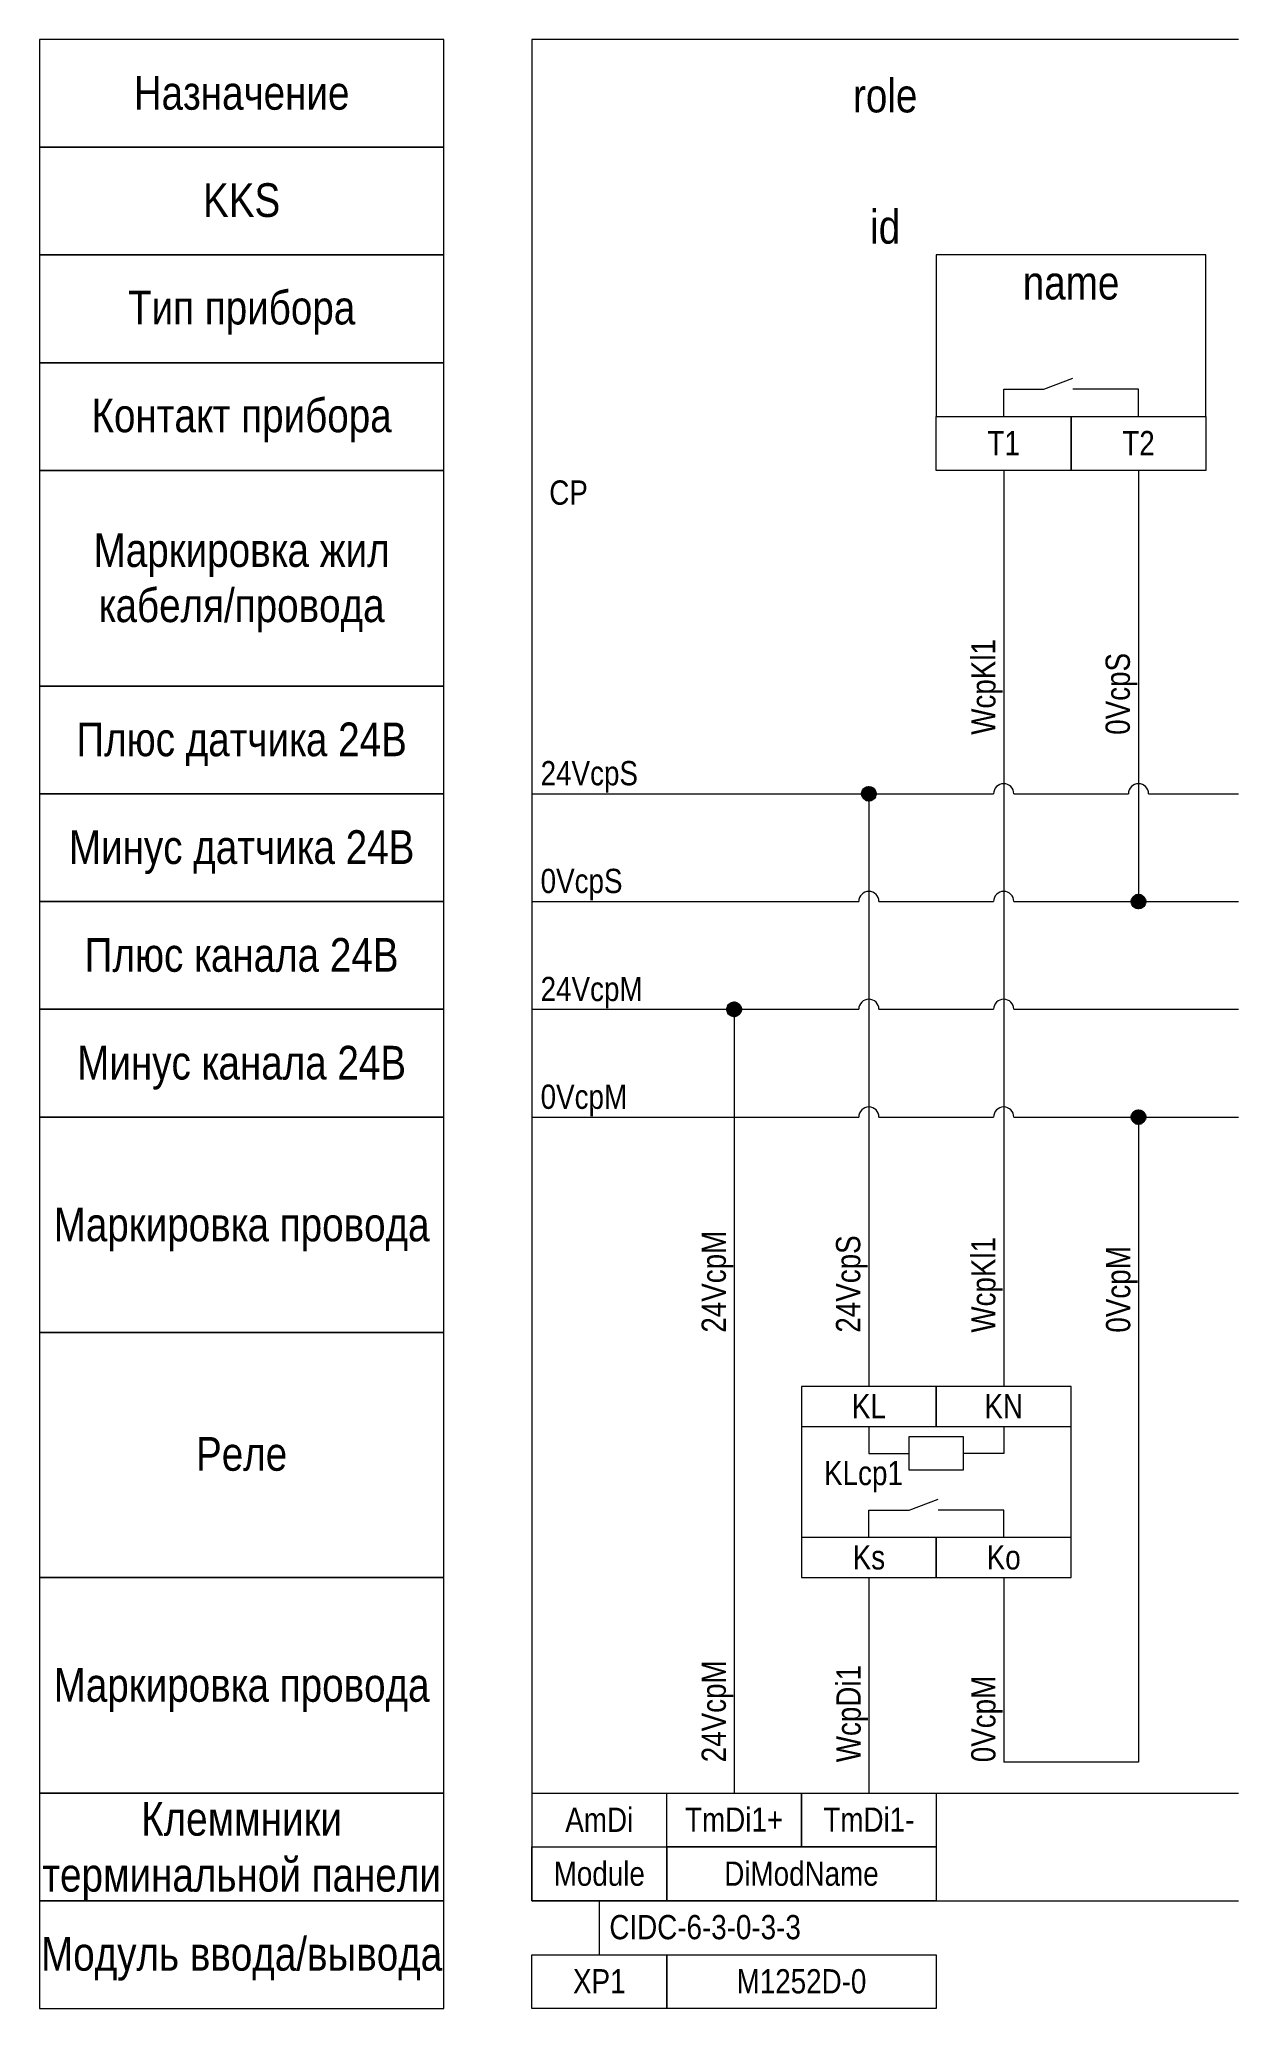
# Model space of a CAD drawing. Header units: millimetres. Extents: x 20 to 109, y -151 to -5.
import ezdxf

# ---------------------------------------------------------------- set-up
doc = ezdxf.new("R2010")
doc.units = ezdxf.units.MM
doc.header["$MEASUREMENT"] = 0
doc.linetypes.add('1_1', pattern=[2000, 1000, -1000])
for name, color, linetype in [('cp_names', 7, 'Continuous'), ('cp_params_di', 7, 'Continuous'), ('cp_static_di', 7, 'Continuous'), ('id_names', 7, 'Continuous'), ('id_params_ai', 7, 'Continuous'), ('id_static_ai', 7, 'Continuous')]:
    doc.layers.add(name, color=color, linetype=linetype)
doc.styles.add('СГЕНЕРИР_СТИЛЬ_1', font='')
doc.styles.get('СГЕНЕРИР_СТИЛЬ_1').set_extended_font_data('Arial Narrow')

msp = doc.modelspace()

# ---------------------------------------------------------------- hatches: boundary and pattern name
at = {"layer": 'cp_static_di', "linetype": 'Continuous', "lineweight": 0, "true_color": 0x000000}
for points in [[(81.13, -61), (81.16, -61.15), (81.24, -61.28), (81.37, -61.37), (81.53, -61.4), (81.68, -61.37), (81.81, -61.28), (81.9, -61.15), (81.93, -61), (81.9, -60.85), (81.81, -60.72), (81.68, -60.63), (81.53, -60.6), (81.37, -60.63), (81.24, -60.72), (81.16, -60.85)], [(101.13, -69), (101.16, -69.15), (101.24, -69.28), (101.37, -69.37), (101.53, -69.4), (101.68, -69.37), (101.81, -69.28), (101.9, -69.15), (101.93, -69), (101.9, -68.85), (101.81, -68.72), (101.68, -68.63), (101.53, -68.6), (101.37, -68.63), (101.24, -68.72), (101.16, -68.85)], [(71.13, -77), (71.16, -77.15), (71.24, -77.28), (71.37, -77.37), (71.53, -77.4), (71.68, -77.37), (71.81, -77.28), (71.9, -77.15), (71.93, -77), (71.9, -76.85), (71.81, -76.72), (71.68, -76.63), (71.53, -76.6), (71.37, -76.63), (71.24, -76.72), (71.16, -76.85)], [(101.13, -85), (101.16, -85.15), (101.24, -85.28), (101.37, -85.37), (101.53, -85.4), (101.68, -85.37), (101.81, -85.28), (101.9, -85.15), (101.93, -85), (101.9, -84.85), (101.81, -84.72), (101.68, -84.63), (101.53, -84.6), (101.37, -84.63), (101.24, -84.72), (101.16, -84.85)]]:
    msp.add_hatch(color=18, dxfattribs=at).paths.add_polyline_path(points)

# ---------------------------------------------------------------- linework, layer by layer
at = {"layer": 'cp_names', "color": 7, "linetype": '1_1', "lineweight": 15, "ltscale": 100}
msp.add_line((56.53, -5), (56.53, -143.18), dxfattribs=at)
at = {"layer": 'cp_names', "color": 7, "linetype": 'Continuous', "lineweight": 15, "ltscale": 100}
msp.add_line((61.53, -143.18), (61.53, -147.18), dxfattribs=at)
for points in [[(20, -53), (50, -53), (50, -37), (20, -37)], [(20, -61), (50, -61), (50, -53), (20, -53)], [(20, -69), (50, -69), (50, -61), (20, -61)], [(20, -77), (50, -77), (50, -69), (20, -69)], [(20, -85), (50, -85), (50, -77), (20, -77)], [(20, -101), (50, -101), (50, -85), (20, -85)], [(20, -119.18), (50, -119.18), (50, -101), (20, -101)], [(20, -135.18), (50, -135.18), (50, -119.18), (20, -119.18)], [(20, -143.18), (50, -143.18), (50, -135.18), (20, -135.18)], [(66.53, -143.18), (56.53, -143.18), (56.53, -139.18), (66.53, -139.18)], [(20, -151.18), (50, -151.18), (50, -143.18), (20, -143.18)], [(66.53, -151.18), (56.53, -151.18), (56.53, -147.18), (66.53, -147.18)], [(66.53, -147.18), (86.53, -147.18), (86.53, -151.18), (66.53, -151.18)]]:
    msp.add_lwpolyline(points, close=True, dxfattribs=at)
at = {"layer": 'cp_static_di', "color": 7, "linetype": '1_1', "lineweight": 15, "ltscale": 100}
msp.add_line((108.96, -5), (56.53, -5), dxfattribs=at)
at = {"layer": 'cp_static_di', "color": 7, "linetype": 'Continuous', "lineweight": 15, "ltscale": 100}
for p, q in [((91.53, -37), (91.53, -53)), ((101.53, -37), (101.53, -53)), ((91.53, -53), (91.53, -105)), ((101.53, -53), (101.53, -68.6)), ((56.53, -61), (90.78, -61)), ((92.28, -61), (100.78, -61)), ((102.28, -61), (108.96, -61)), ((81.53, -61.4), (81.53, -105)), ((56.53, -69), (80.78, -69)), ((82.28, -69), (90.78, -69)), ((92.28, -69), (108.96, -69)), ((56.53, -77), (80.78, -77)), ((71.53, -77.4), (71.53, -135.18)), ((82.28, -77), (90.78, -77)), ((92.28, -77), (108.96, -77)), ((56.53, -85), (80.78, -85)), ((82.28, -85), (90.78, -85)), ((92.28, -85), (108.96, -85)), ((101.53, -85.4), (101.53, -132.89)), ((81.53, -119.18), (81.53, -135.18)), ((91.53, -119.18), (91.53, -132.89)), ((101.53, -132.89), (91.53, -132.89)), ((56.53, -135.18), (108.96, -135.18)), ((56.53, -143.18), (108.96, -143.18))]:
    msp.add_line(p, q, dxfattribs=at)
for points in [[(94.52, -30.96), (96.66, -30.14)], [(91.53, -33), (91.53, -30.96), (94.52, -30.96)], [(98.52, -30.96), (96.66, -30.96)], [(101.52, -33), (101.52, -30.96), (98.52, -30.96)], [(81.53, -107.96), (81.53, -109.96), (84.53, -109.96)], [(91.53, -107.96), (91.53, -109.96), (88.53, -109.96)], [(84.53, -114.18), (86.67, -113.35)], [(81.53, -116.21), (81.53, -114.18), (84.53, -114.18)], [(88.53, -114.18), (86.67, -114.18)], [(91.53, -116.21), (91.53, -114.18), (88.53, -114.18)]]:
    msp.add_lwpolyline(points, dxfattribs=at)
for points in [[(76.53, -119.18), (96.53, -119.18), (96.53, -105), (76.53, -105)], [(76.53, -107.96), (86.53, -107.96), (86.53, -105), (76.53, -105)], [(86.53, -107.96), (96.53, -107.96), (96.53, -105), (86.53, -105)], [(88.53, -108.72), (88.53, -111.21), (84.53, -111.21), (84.53, -108.72)], [(76.53, -119.18), (86.53, -119.18), (86.53, -116.21), (76.53, -116.21)], [(86.53, -119.18), (96.53, -119.18), (96.53, -116.21), (86.53, -116.21)], [(66.53, -135.18), (76.53, -135.18), (76.53, -139.18), (66.53, -139.18)], [(76.53, -135.18), (86.53, -135.18), (86.53, -139.18), (76.53, -139.18)], [(66.53, -139.18), (86.53, -139.18), (86.53, -143.18), (66.53, -143.18)]]:
    msp.add_lwpolyline(points, close=True, dxfattribs=at)
at = {"layer": 'cp_static_di', "color": 7, "linetype": 'Continuous', "lineweight": 70, "ltscale": 100}
for centre in [(81.53, -61), (101.53, -69), (71.53, -77), (101.53, -85)]:
    msp.add_circle(centre, 0.4, dxfattribs=at)
at = {"layer": 'cp_static_di', "color": 7, "linetype": 'Continuous', "lineweight": 15, "ltscale": 100}
for centre in [(91.53, -61), (101.53, -61), (81.53, -69), (91.53, -69), (81.53, -77), (91.53, -77), (81.53, -85), (91.53, -85)]:
    msp.add_arc(centre, 0.75, 0, 180, dxfattribs=at)
at = {"layer": 'id_names', "color": 7, "linetype": 'Continuous', "lineweight": 15, "ltscale": 100}
for points in [[(20, -13), (50, -13), (50, -5), (20, -5)], [(20, -21), (50, -21), (50, -13), (20, -13)], [(20, -29), (50, -29), (50, -21), (20, -21)], [(20, -37), (50, -37), (50, -29), (20, -29)]]:
    msp.add_lwpolyline(points, close=True, dxfattribs=at)
at = {"layer": 'id_static_ai', "color": 7, "linetype": 'Continuous', "lineweight": 15, "ltscale": 100}
for points in [[(86.53, -33), (106.53, -33), (106.53, -21), (86.53, -21)], [(86.53, -33), (96.53, -33), (96.53, -37), (86.53, -37)], [(96.53, -33), (106.53, -33), (106.53, -37), (96.53, -37)]]:
    msp.add_lwpolyline(points, close=True, dxfattribs=at)

# ---------------------------------------------------------------- texts
at = {"layer": 'cp_names', "color": 7, "linetype": 'Continuous', "lineweight": 15, "insert": (35, -41.66), "char_height": 2.5, "attachment_point": 2, "line_spacing_factor": 0.982786, "style": 'СГЕНЕРИР_СТИЛЬ_1'}
msp.add_mtext('\\A1;{\\pqc;\\fArial Narrow|b0|i0|c204|p34;Маркировка жил\\P\\pqc;\\fArial Narrow|b0|i0|c204|p34;кабеля/провода}', dxfattribs=at)
at = {"layer": 'cp_names', "color": 7, "linetype": 'Continuous', "lineweight": 15, "style": 'СГЕНЕРИР_СТИЛЬ_1'}
for s, insert, char_height, attachment_point in [('\\A1;{\\pqc;\\fArial Narrow|b0|i0|c204|p34;Плюс \\fArial Narrow|b0|i0|c204|p34;датчика 24В}', (35, -55.71), 2.5, 2), ('\\A1;{\\pqc;\\fArial Narrow|b0|i0|c204|p34;Минус \\fArial Narrow|b0|i0|c204|p34;датчика 24В}', (35, -63.71), 2.5, 2), ('\\A1;{\\pqc;\\fArial Narrow|b0|i0|c204|p34;Плюс \\fArial Narrow|b0|i0|c204|p34;канала 24В}', (35, -71.71), 2.5, 2), ('\\A1;{\\pqc;\\fArial Narrow|b0|i0|c204|p34;Минус \\fArial Narrow|b0|i0|c204|p34;канала 24В}', (35, -79.71), 2.5, 2), ('\\A1;{\\pqc;\\fArial Narrow|b0|i0|c204|p34;Маркировка \\fArial Narrow|b0|i0|c204|p34;провода}', (35, -91.72), 2.5, 2), ('\\A1;{\\pqc;\\fArial Narrow|b0|i0|c204|p34;Реле}', (35, -108.75), 2.5, 2), ('\\A1;{\\pqc;\\fArial Narrow|b0|i0|c204|p34;Маркировка \\fArial Narrow|b0|i0|c204|p34;провода}', (35, -125.9), 2.5, 2), ('\\A1;{\\pqc;\\fArial Narrow|b0|i0|c204|p34;Module}', (61.53, -140.26), 1.8, 2), ('\\A1;{\\pql;\\fArial Narrow|b0|i0|c204|p34;CIDC-6-3-0-3-3}', (62.28, -144.23), 1.8, 1), ('\\A1;{\\pqc;\\fArial Narrow|b0|i0|c204|p34;Модуль ввода/вывода}', (35, -145.86), 2.5, 2), ('\\A1;{\\pqc;\\fArial Narrow|b0|i0|c204|p34;XP1}', (61.53, -148.25), 1.8, 2), ('\\A1;{\\pqc;\\fArial Narrow|b0|i0|c204|p34;M125\\fArial Narrow|b0|i0|c204|p34;2D\\fArial Narrow|b0|i0|c204|p34;-0}', (76.53, -148.25), 1.8, 2)]:
    msp.add_mtext(s, dxfattribs=dict(at, insert=insert, char_height=char_height, attachment_point=attachment_point))
at = {"layer": 'cp_names', "color": 7, "linetype": 'Continuous', "lineweight": 15, "insert": (35, -135.84), "char_height": 2.5, "width": 30, "attachment_point": 2, "line_spacing_factor": 0.996518, "style": 'СГЕНЕРИР_СТИЛЬ_1'}
msp.add_mtext('\\A1;{\\pqc;\\fArial Narrow|b0|i0|c204|p34;Клеммник\\fArial Narrow|b0|i0|c204|p34;и терминальной панели}', dxfattribs=at)
at = {"layer": 'cp_params_di', "color": 7, "linetype": 'Continuous', "lineweight": 15, "style": 'СГЕНЕРИР_СТИЛЬ_1'}
for s, insert, char_height, width, attachment_point in [('\\A1;{\\pqc;\\fArial Narrow|b0|i0|c204|p34;role}', (82.74, -7.92), 2.5, 40, 2), ('\\A1;{\\pqc;\\fArial Narrow|b0|i0|c204|p34;id}', (82.74, -17.66), 2.5, 40, 2), ('\\A1;{\\pqc;\\fArial Narrow|b0|i0|c204|p34;name}', (96.53, -21.81), 2.5, 18, 2), ('\\A1;{\\pql;\\fArial Narrow|b0|i0|c204|p34;CP}', (57.82, -37.74), 1.8, 30, 1)]:
    msp.add_mtext(s, dxfattribs=dict(at, insert=insert, char_height=char_height, width=width, attachment_point=attachment_point))
at = {"layer": 'cp_params_di', "color": 7, "linetype": 'Continuous', "lineweight": 15, "char_height": 1.8, "attachment_point": 1, "rotation": 90, "style": 'СГЕНЕРИР_СТИЛЬ_1'}
for s, insert in [('\\A1;{\\pql;\\fArial Narrow|b0|i0|c204|p34;WcpKl1}', (89.12, -56.62)), ('\\A1;{\\pql;\\fArial Narrow|b0|i0|c204|p34;0VcpS}', (99.09, -56.62)), ('\\A1;{\\pql;\\fArial Narrow|b0|i0|c204|p34;24VcpM}', (69.12, -101)), ('\\A1;{\\pql;\\fArial Narrow|b0|i0|c204|p34;24VcpS}', (79.09, -101)), ('\\A1;{\\pql;\\fArial Narrow|b0|i0|c204|p34;WcpKl\\fArial Narrow|b0|i0|c204|p34;1}', (89.12, -101)), ('\\A1;{\\pql;\\fArial Narrow|b0|i0|c204|p34;0VcpM}', (99.12, -101)), ('\\A1;{\\pql;\\fArial Narrow|b0|i0|c204|p34;24VcpM}', (69.12, -132.89)), ('\\A1;{\\pql;\\fArial Narrow|b0|i0|c204|p34;WcpDi1}', (79.12, -132.89)), ('\\A1;{\\pql;\\fArial Narrow|b0|i0|c204|p34;0VcpM}', (89.12, -132.89))]:
    msp.add_mtext(s, dxfattribs=dict(at, insert=insert))
at = {"layer": 'cp_params_di', "color": 7, "linetype": 'Continuous', "lineweight": 15, "char_height": 1.8, "style": 'СГЕНЕРИР_СТИЛЬ_1'}
for s, insert, attachment_point in [('\\A1;{\\pql;\\fArial Narrow|b0|i0|c204|p34;24Vcp\\fArial Narrow|b0|i0|c204|p34;S}', (57.18, -58.57), 1), ('\\A1;{\\pql;\\fArial Narrow|b0|i0|c204|p34;0Vcp\\fArial Narrow|b0|i0|c204|p34;S}', (57.18, -66.57), 1), ('\\A1;{\\pql;\\fArial Narrow|b0|i0|c204|p34;24Vcp\\fArial Narrow|b0|i0|c204|p34;M}', (57.18, -74.59), 1), ('\\A1;{\\pql;\\fArial Narrow|b0|i0|c204|p34;0Vcp\\fArial Narrow|b0|i0|c204|p34;M}', (57.18, -82.59), 1), ('\\A1;{\\pqc;\\fArial Narrow|b0|i0|c204|p34;K\\fArial Narrow|b0|i0|c204|p34;L}', (81.53, -105.56), 2), ('\\A1;{\\pqc;\\fArial Narrow|b0|i0|c204|p34;K\\fArial Narrow|b0|i0|c204|p34;N}', (91.53, -105.56), 2), ('\\A1;{\\pqc;\\fArial Narrow|b0|i0|c204|p34;KLcp\\fArial Narrow|b0|i0|c204|p34;1}', (81.13, -110.52), 2), ('\\A1;{\\pqc;\\fArial Narrow|b0|i0|c204|p34;Ks}', (81.53, -116.78), 2), ('\\A1;{\\pqc;\\fArial Narrow|b0|i0|c204|p34;Ko}', (91.53, -116.78), 2), ('\\A1;{\\pqc;\\fArial Narrow|b0|i0|c204|p34;Am\\fArial Narrow|b0|i0|c204|p34;Di}', (61.53, -136.26), 2), ('\\A1;{\\pqc;\\fArial Narrow|b0|i0|c204|p34;TmDi1\\fArial Narrow|b0|i0|c204|p34;+}', (71.53, -136.25), 2), ('\\A1;{\\pqc;\\fArial Narrow|b0|i0|c204|p34;TmDi1\\fArial Narrow|b0|i0|c204|p34;-}', (81.53, -136.25), 2), ('\\A1;{\\pqc;\\fArial Narrow|b0|i0|c204|p34;DiModName}', (76.53, -140.26), 2)]:
    msp.add_mtext(s, dxfattribs=dict(at, insert=insert, attachment_point=attachment_point))
at = {"layer": 'id_names', "color": 7, "linetype": 'Continuous', "lineweight": 15, "char_height": 2.5, "attachment_point": 2, "style": 'СГЕНЕРИР_СТИЛЬ_1'}
for s, insert in [('\\A1;{\\pqc;\\fArial Narrow|b0|i0|c204|p34;Назначение}', (35, -7.72)), ('\\A1;{\\pqc;\\fArial Narrow|b0|i0|c204|p34;KKS}', (35, -15.68)), ('\\A1;{\\pqc;\\fArial Narrow|b0|i0|c204|p34;Тип прибора}', (35, -23.66)), ('\\A1;{\\pqc;\\fArial Narrow|b0|i0|c204|p34;Контакт прибора}', (35, -31.66))]:
    msp.add_mtext(s, dxfattribs=dict(at, insert=insert))
at = {"layer": 'id_params_ai', "color": 7, "linetype": 'Continuous', "lineweight": 15, "char_height": 1.8, "attachment_point": 2, "style": 'СГЕНЕРИР_СТИЛЬ_1'}
for s, insert in [('\\A1;{\\pqc;\\fArial Narrow|b0|i0|c204|p34;T1}', (91.53, -34.07)), ('\\A1;{\\pqc;\\fArial Narrow|b0|i0|c204|p34;T\\fArial Narrow|b0|i0|c204|p34;2}', (101.53, -34.07))]:
    msp.add_mtext(s, dxfattribs=dict(at, insert=insert))

doc.saveas('drawing.dxf')
